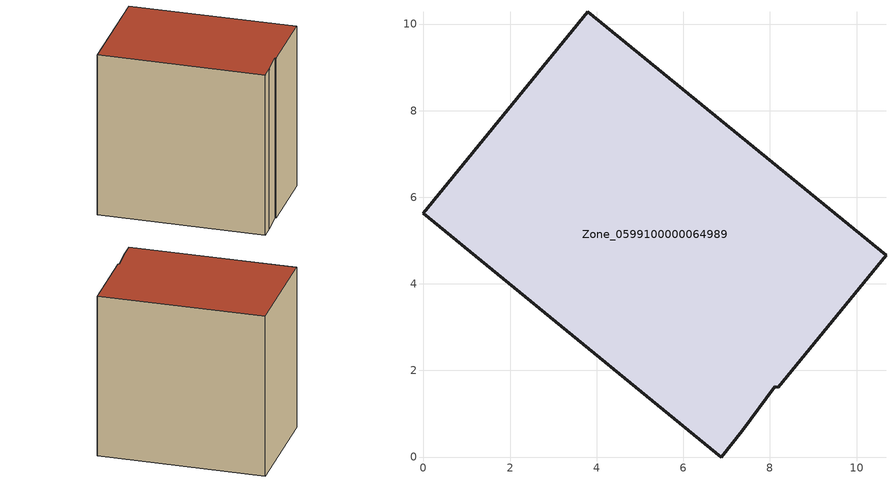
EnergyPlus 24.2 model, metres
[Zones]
Zone_0599100000064989
 floor ground (C_G): 8.12,1.63 7.37,0.6 6.88,0 0,5.63 3.79,10.28 10.68,4.66 8.2,1.61 z0
 wall outside (C_F): 8.2,1.61 10.68,4.66 3.79,10.28 0,5.63 6.88,0 7.37,0.6 8.12,1.63 8.2,1.61 z0:9.03
 roof outside (C_R): 6.88,0 7.37,0.6 8.12,1.63 8.2,1.61 10.68,4.66 3.79,10.28 0,5.63 z9.03
[BUILDING]
Pand.0599100000064989: North Axis=0; Terrain=City; Loads Convergence Tolerance Value=0.04; Temperature Convergence Tolerance Value=0.4; Solar Distribution=FullExterior; Maximum Number of Warmup Days=25; Minimum Number of Warmup Days=1
[Site:Location]
Rotterdam.The.Hague.AP_ZH_NLD Design_Conditions: Latitude=51.96; Longitude=4.45; Time Zone=1; Elevation=-4.5
[SITE:GROUNDTEMPERATURE:BUILDINGSURFACE]
18, 18, 18, 18, 18, 18, 18, 18, 18, 18, 18, 18
[MATERIAL] Thermal Absorptance=0.9; Solar Absorptance=0.7; Visible Absorptance=0.7
Name | Roughness | Thickness | Conductivity | Density | Specific Heat
G.TI.1946-1964 | MediumSmooth | 0.15 | 1 | 540 | 1210
F.TI.1946-1964 | Rough | 0.3 | 0.857143 | 1920 | 840
R.TI.1946-1964 | MediumRough | 0.2 | 0.277778 | 1500 | 1000
[CONSTRUCTION]
C_G: G.TI.1946-1964
C_F: F.TI.1946-1964
C_R: R.TI.1946-1964
[ZONE]
Zone_0599100000064989: Type=1; Multiplier=1; Ceiling Height=Autocalculate; Volume=Autocalculate; Floor Area=autocalculate; Part of Total Floor Area=Yes
[ZONEINFILTRATION:DESIGNFLOWRATE]
Infil_Zone_0599100000064989: Zone or ZoneList or Space or SpaceList=Zone_0599100000064989; Schedule=AlwaysOn; Design Flow Rate Calculation Method=Flow/Area; Flow Rate per Floor Area=0.003; Constant Term Coefficient=1; Temperature Term Coefficient=0; Velocity Term Coefficient=0; Velocity Squared Term Coefficient=0
[HVACTEMPLATE:ZONE:IDEALLOADSAIRSYSTEM]
Zone_0599100000064989: Maximum Heating Supply Air Temperature=50; Minimum Cooling Supply Air Temperature=13; Maximum Heating Supply Air Humidity Ratio=0.0156; Minimum Cooling Supply Air Humidity Ratio=0.0077; Heating Limit=NoLimit; Cooling Limit=NoLimit; Dehumidification Control Type=ConstantSensibleHeatRatio; Cooling Sensible Heat Ratio=0.7; Dehumidification Setpoint=60; Humidification Control Type=None; Humidification Setpoint=30; Outdoor Air Method=None; Outdoor Air Flow Rate per Person=0.00944; Outdoor Air Flow Rate per Zone Floor Area=0; Outdoor Air Flow Rate per Zone=0; Demand Controlled Ventilation Type=None; Outdoor Air Economizer Type=NoEconomizer; Heat Recovery Type=None; Sensible Heat Recovery Effectiveness=0.7; Latent Heat Recovery Effectiveness=0.65
[ZONECONTROL:THERMOSTAT]
ThermostatControl_Zone_0599100000064989: Zone or ZoneList=Zone_0599100000064989; Control Type Schedule=DualSetpointControlType; Control 1=Thermostat_Zone_0599100000064989; Temperature Difference Between Cutout And Setpoint=0
[THERMOSTATSETPOINT:DUALSETPOINT]
Thermostat_Zone_0599100000064989: Heating Setpoint Temperature Schedule=HeatingSetpoint_Zone_0599100000064989; Cooling Setpoint Temperature Schedule=CoolingSetpoint_Zone_0599100000064989
[SCHEDULE:COMPACT]
HeatingSetpoint_Zone_0599100000064989: Through: 12/31, For: AllDays, Until: 24:00, 21
CoolingSetpoint_Zone_0599100000064989: Through: 12/31, For: AllDays, Until: 24:00, 24
DualSetpointControlType: Through: 12/31, For: AllDays, Until: 24:00, 4
AlwaysOn: Through: 12/31, For: AllDays, Until: 24:00, 1
